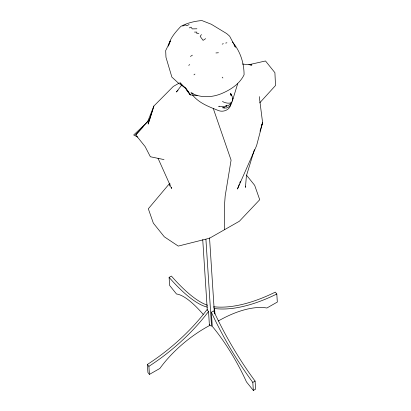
<?xml version="1.0" encoding="UTF-8"?>
<svg xmlns="http://www.w3.org/2000/svg" width="411" height="411" viewBox="0 0 411 411"><rect width="100%" height="100%" fill="white"/><g stroke="black" fill="none" stroke-linecap="round" stroke-linejoin="round"><path stroke-width="0.62" d="M169.661 186.024L169.938 183.568M232.508 100.469L237.656 83.813M230.89 104.23C230.103 109.912 222.978 112.732 218.066 110.395C208.706 106.654 198.821 103.022 192.358 94.807M231.722 102.026C231.347 105.714 227.643 109.085 223.877 107.836L224.463 107.918L222.587 107.774L223.61 107.718M254.404 149.614L246.389 175.929L245.47 187.385L245.398 186.142M259.993 131.253L262.603 122.684L259.279 96.621M149.676 119.509L153.878 106.033L173.267 86.464L178.831 83.294M239.274 184.272L237.46 189.055L256.618 145.576L262.603 122.684L261.694 125.078M239.726 183.075L240.404 181.282M147.503 122.052L153.878 106.033L148.114 124.096L149.763 119.031L135.722 134.87L145.124 146.583L150.369 156.755L164.015 159.586M231.819 101.907C230.643 104.219 228.362 106.028 225.706 106.115L226.903 105.853L223.784 106.475L218.709 106.572L219.13 106.161M201.441 34.581L200.152 36.384L203.085 40.376L205.644 38.66M181.754 85.056L176.36 92.023L178.03 90.179M169.548 183.517L148.32 208.778L153.344 223.147L164.308 236.803L178.266 246.086L209.564 238.216L239.377 221.246L259.716 199.715L254.686 185.346L246.466 175.107M259.747 102.827L275.514 85.514L274.908 72.696L265.506 60.977L248.896 64.712M135.722 134.87L143.033 127.035M147.159 122.308L133.678 134.988L137.639 137.033M193.956 74.848L194.932 74.078M188.706 65.344L189.754 64.625M190.427 56.461L192.389 55.172M203.183 314.374A75.778 21.156 60.3 0 0 176.504 294.004L169.625 285.434L169.106 277.374L171.387 276.069A117.721 32.87 60.3 0 0 207.529 305.234M211.362 312.211L213.648 310.911A117.721 32.87 60.3 0 0 255.092 381.084L255.616 389.15L253.33 390.45L246.451 381.881A75.778 21.156 60.3 0 0 212.271 326.324L211.362 312.211A117.721 32.87 60.3 0 0 252.811 382.389L253.33 390.45M149.424 374.395L159.864 368.456A75.778 36.209 -38.8 0 1 209.43 325.604L208.521 311.492L207.016 309.617A117.721 56.245 -38.8 0 1 147.395 364.459L147.919 372.52L149.424 374.395L148.9 366.335L147.395 364.459M252.811 382.389L255.092 381.084M189.147 24.526L186.887 25.703L185.489 24.943L182.664 26.088M189.286 27.917L191.023 27.126L192.256 28.898L196.89 28.785M222.192 44.141L223.332 43.669M225.701 43.078L226.887 42.785M215.939 52.957L218.421 52.742M250.695 65.149L251.922 65L242.469 64.044M194.511 32.079L196.895 32.115L196.648 33.281L198.883 33.543M197.203 95.486L190.36 94.92L186.661 89.511M222.449 101.455C225.757 103.541 234.332 104.964 232.385 98.414L232.544 99.436C233.34 98.635 230.288 91.401 230.961 94.73M193.196 93.359L190.899 92.824C199.977 97.875 210.93 97.684 220.481 94.027C229.996 90.199 239.449 84.306 244.077 74.797C244.077 62.847 240.224 51.144 232.426 41.989M209.148 324.675L211.542 326.226L205.916 239.264M187.462 90.394L190.36 94.92L186.923 90.682L185.567 88.088L178.061 82.781L171.88 77.098L165.967 57.293L165.679 50.604L170.38 40.941L168.371 46.119C170 38.161 175.471 32.135 180.84 26.381C187.349 22.929 194.573 21.167 201.888 20.55L211.316 24.264L226.687 33.584L229.646 36.178L235.467 47.203L234.147 45.112M185.567 88.088L183.619 86.603L179.9 82.698L187.036 89.973M222.192 77.17L222.901 77.998M218.308 320.981A75.778 36.209 -38.8 0 1 266.883 308.003L277.322 302.064L276.803 293.999L275.298 292.123A117.721 56.245 -38.8 0 1 213.663 306.724M213.823 307.587L214.578 308.522L214.932 314.045M186.209 88.581L186.728 89.531M158.04 158.292L171.598 188.505L171.536 187.277M213.242 108.391L231.08 160.12L225.177 196.047L224.314 207.576L224.473 229.728M209.538 237.861L214.419 313.316M202.731 239.654L207.283 309.992M207.421 307.125A117.721 32.87 60.3 0 1 169.106 277.374M276.803 293.999A117.721 56.245 -38.8 0 1 214.578 308.522M208.521 311.492A117.721 56.245 -38.8 0 1 148.9 366.335M232.662 99.405L232.528 100.315L232.878 98.188L232.662 99.405M231.141 95.552L230.633 93.6L231.141 95.552"/></g></svg>
